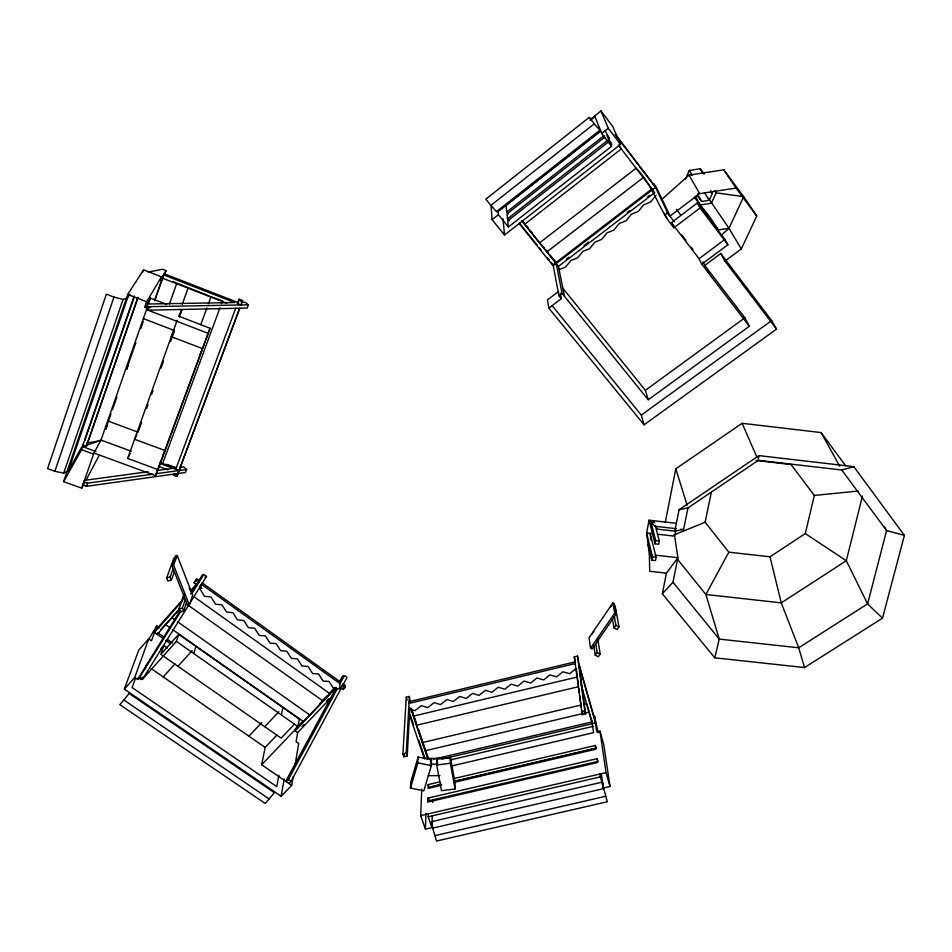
<?xml version="1.0" encoding="UTF-8"?>
<svg xmlns="http://www.w3.org/2000/svg" width="952" height="952" viewBox="0 0 952 952"><rect width="100%" height="100%" fill="white"/><g stroke="black" fill="none" stroke-linecap="round" stroke-linejoin="round"><path stroke-width="1.43" d="M455.056 788.97L455.092 783.032L450.427 757.435L436.849 759.196L436.718 765.027L441.514 790.696L455.056 788.97L450.367 763.266L450.427 757.435M421.736 789.065L420.713 815.602L425.413 829.121L431.922 827.609L432.244 815.674M432.601 802.512L432.684 799.585M431.304 765.729L431.482 759.886L418.142 756.995L410.776 782.092L410.479 788.018L423.807 790.874L431.304 765.729L417.892 762.826L418.142 756.995M431.922 827.609L428.198 816.792L428.281 814.127M597.178 758.649L597.713 762.481L427.638 802.072L427.769 798.133L597.178 758.649L597.963 761.398L428.686 800.822L428.781 798.038M439.729 781.889L428.198 784.579L428.079 788.423L441.097 785.376M425.413 829.121L425.937 813.306M410.169 701.767L409.396 696.459L406.266 697.221L402.922 753.936L403.898 756.757L407.218 755.971L409.848 707.586M407.218 755.971L406.254 753.151L409.396 696.459M403.898 756.757L404.065 753.817M340.578 687.689L343.16 689.534L345.243 687.368L345.457 685.642L342.875 683.798L341.268 686.963M343.16 689.534L343.386 687.808M666.436 573.163L649.716 571.295L649.383 554.492L646.61 532.989L649.05 520.208L657.891 529.217L674.801 531.121L679.062 509.725L687.951 507.928L758.28 460.328L758.911 455.615L853.825 466.658L904.4 535.393L882.504 618.181L804.535 667.554L714.785 657.808L662.33 593.798L666.436 573.163L677.919 557.693L674.623 536.154L675.753 530.478M159.508 627.808L156.794 625.904L151.475 640.803L148.702 638.875L138.718 650.145L124.343 689.141L281.126 796.288L291.693 785.376L293.145 776.713M295.072 765.146L298.702 743.476L296.108 741.668L297.643 732.635L332.926 695.71M291.693 785.376L261.669 764.753L298.024 726.638L299.309 719.069L178.714 634.318L160.805 654.357L163.815 645.551L167.457 648.086M297.643 732.635L295.072 730.838L295.382 729.053L302.522 721.568M281.126 796.288L284.196 778.819M278.865 775.19L276.782 786.626L132.114 687.558L135.612 677.848M281.423 715L282.851 707.503M650.989 540.022L650.121 533.382L656.118 557.313L655.488 560.573L651.882 560.169L652.513 556.908L646.61 532.989L653.001 533.703M655.285 525.48L659.319 540.938L658.677 544.235L655.047 543.818L655.69 540.534L651.013 522.255L654.559 522.66L652.572 520.613M665.258 522.505L675.789 468.789L742.12 423.295L821.112 432.577L845.531 465.671M261.669 764.753L265.156 747.427L277.008 734.956M662.33 593.798L672.981 582.231L677.919 557.693L655.083 555.135M674.801 531.121L683.596 529.514L687.951 507.928M756.055 460.447L791.017 464.505L814.317 495.433L805.297 533.584L770.001 556.801L728.816 552.16L705.134 522.208L711.322 492.327M714.785 657.808L719.248 639.101L705.884 594.5L677.443 559.264M862.417 496.23L846.304 560.728L867.593 603.877L882.504 618.181M410.479 788.018L417.892 762.826M430.839 762.028L431.482 759.886M193.756 653.548L195.922 646.408M198.813 582.41L199.325 580.839L196.576 578.875L194.018 582.755L196.766 584.718L198.813 582.41L196.064 580.446L196.576 578.875M196.766 584.718L197.29 583.148L190.412 590.906L189.198 587.848M148.702 638.875L134.732 677.503L137.624 679.49L139.706 677.158L142.598 679.145L176.394 641.386L178.714 634.318M189.377 605.198L192.685 595.119L177.155 555.433L175.465 555.861L171.919 565.571L187.687 605.627L189.377 605.198L173.621 565.131L177.155 555.433M184.022 594.084L179 608.923L180.214 612.005L183.641 611.148L186.485 602.58M183.641 611.148L182.427 608.066L185.283 599.522M113.954 297.084L106.362 294.168L47.6 468.634L54.883 471.288L113.954 297.084L123.046 299.475L127.58 297.916L129.865 294.346M54.883 471.288L63.713 473.132L123.046 299.475M84.454 483.045L81.717 488.186L63.617 481.617L127.723 294.442L143.55 269.856L161.531 276.842L160.352 280.197L166.065 270.63L162.542 269.261L148.143 272.094M63.713 473.132L68.342 470.752L127.58 297.916M68.342 470.752L82.931 444.953L134.244 295.941M63.617 481.617L81.598 449.713L83.359 444.608M84.68 440.776L133.982 297.631M142.776 272.094L143.55 269.856M82.931 444.953L86.394 446.226L137.838 297.321M138.04 297.607L86.394 446.226M81.717 488.186L93.951 453.033L100.983 440.062L147.167 307.675M149.178 306.675L147.965 310.173L247.199 308.055L248.412 304.818L149.178 306.675L145.406 305.223L146.632 301.724L161.531 276.842M148.084 471.728L84.728 480.332L82.812 485.02L86.43 486.329L185.473 472.466L186.58 469.503L183.807 466.885L180.059 467.384M150.606 307.413L144.906 307.52L146.12 304.033L234.727 302.534L163.554 274.842L154.557 300.523M148.595 303.581L150.499 298.131L166.671 304.366M105.624 429.233L110.991 413.846M112.455 409.657L116.858 397.067M126.616 369.09L135.898 342.518M140.777 328.535L143.216 321.538M105.862 429.304L107.326 425.116M126.818 369.269L128.282 365.08M86.43 486.329L87.536 483.164L152.939 474.144M154.712 300.808L163.792 274.89M166.065 270.63L163.649 276.032M169.444 304.009L176.846 283.125L209.654 296.203M144.882 669.149L146.275 665.21L148.25 662.997M182.189 304.521L188.163 287.849M179.928 309.495L181.761 310.197L178.655 316.147L210.059 328.25L158.091 469.645L127.699 458.459L177.179 320.253M141.55 422.438L138.064 432.184L107.671 420.903M146.537 408.515L148.036 404.338M151.535 394.58L153.022 390.403M161.007 368.127L163.506 361.165M170.491 341.673L173.978 331.927M179.333 316.98L181.761 310.197M137.624 679.49L180.368 610.232M176.132 557.622L173.883 558.193L166.671 577.852L167.909 580.982L171.36 580.113L174.359 571.795M171.36 580.113L170.122 576.983L173.145 568.677M200.824 324.632L206.929 307.889M208.452 303.7L210.999 296.726L222.506 300.88L221.483 303.664M93.951 453.033L155.485 475.619L210.059 328.25M159.805 462.708L162.578 463.636L219.948 307.829M173.514 475.262L174.097 473.858L177.441 475.084L176.87 476.5L173.514 475.262L174.252 473.275M235.715 308.246L175.739 469.288L176.31 467.896L166.576 464.302M237.441 303.593L239.13 299.214L242.617 300.57L240.939 304.949L237.441 303.593L237.917 302.486L164.184 273.783M176.87 476.5L178.548 472.109M179.666 469.134L177.381 474.762L239.714 308.222L179.095 470.526L159.424 463.279M242.617 300.57L242.153 301.689L238.666 300.32L239.13 299.214M240.939 304.949L241.403 303.843M155.485 475.619L158.091 469.645M162.542 456.401L165.112 450.558L134.577 439.253L136.898 434.54M685.369 179.274L689.319 170.432L700.208 168.766L704.159 174.049M200.265 353.739L202.574 348.646L171.3 336.675L173.847 331.76M698.363 193.363L697.316 195.684L701.683 201.491L709.204 200.348L712.37 193.399L710.918 190.995M721.318 235.156L728.994 228.313L743.679 196.671L723.77 169.813L689.034 175.12L662.021 199.206M558.634 291.395L547.459 299.904L548.828 308.15L644.076 424.818L776.534 329.118L724.936 261.122L741.299 248.96L756.769 216.033L743.679 196.671L716.13 192.828L714.5 190.638M127.699 458.459L130.055 453.64M85.823 480.474L98.841 456.044M84.728 480.332L83.919 481.843L87.536 483.164M288.98 783.508L291.098 781.318L346.992 677.455L344.422 675.611L342.577 676.075L339.471 681.822M295.072 730.838L336.389 687.522L286.6 779.664L286.255 781.651L288.385 779.45L337.282 688.843M344.422 675.611L340.066 683.667L201.562 584.385L199.515 586.682L201.919 588.407M728.816 552.16L705.884 594.5L781.259 602.866L846.304 560.728L805.297 533.584M147.798 640.732L156.794 625.904M144.906 307.52L150.499 298.131M163.018 277.091L162.387 278.162L226.671 303.152M145.406 305.223L146.12 304.033M139.706 677.158L180.928 611.089M191.816 593.631L203.776 574.461L206.513 576.424L142.598 679.145M142.729 677.134L141.17 679.645L138.278 677.657M190.507 594L195.184 586.515L191.304 590.883M198.706 580.875L202.24 575.198L203.776 574.461M612.85 602.949L589.002 637.816L590.561 648.264L592.073 649.026L616.241 613.85L614.349 603.711L612.85 602.949L614.718 613.076L590.561 648.264M592.049 634.199L593.858 631.533M610.339 607.447L611.577 605.65M597.725 638.649L600.188 654.06L598.32 656.761L595.274 655.238L597.142 652.537L595.762 643.659M615.171 606.269L619.002 626.797L617.11 629.546L614.052 627.999L615.956 625.25L614.361 616.587M123.915 700.029L129.067 693.437L274.39 792.718L265.203 803.44L119.797 704.635L123.915 700.029L269.392 799.109M655.976 195.386L650.644 201.955L643.659 204.811L638.304 211.404L631.414 214.188L626.023 220.793L619.216 223.53L613.802 230.146L607.078 232.823L601.64 239.452L595 242.07L589.538 248.71L582.969 251.268L577.483 257.933L571.01 260.431L565.5 267.107L559.098 269.547M295.382 729.053L309.828 715L334.509 688.344M194.018 582.755L196.064 580.446M155.045 630.819L183.534 598.665M182.57 600.736L154.45 632.461L163.232 638.602M160.65 629.665L178.357 610.268M179.5 609.244L157.187 634.377L157.77 632.723L163.863 636.983M124.343 689.141L134.732 677.503M160.936 648.776L163.815 645.551M163.22 676.932L174.942 663.913M177.976 666.317L192.149 650.597M248.924 736.205L261.74 722.592M264.751 726.697L278.829 711.775M294.275 724.365L281.173 738.133L161.947 655.154M319.872 703.373L327.012 695.888M330.07 692.675L335.175 687.32M302.034 726.578L304.069 724.436M326.524 700.922L328.559 698.792M575.817 668.685L569.736 673.683L562.834 671.803L556.718 676.801L549.863 674.897L543.711 679.907L536.928 677.991L530.728 683.012L524.005 681.085L517.769 686.106L511.105 684.179L504.834 689.2L498.229 687.261L491.922 692.294L485.377 690.331L479.034 695.376L472.549 693.401L466.171 698.447L459.745 696.471L453.319 701.517L446.952 699.53L440.49 704.587L434.183 702.588L427.686 707.645L421.438 705.634L414.905 710.704L408.717 708.681M590.097 119.571L600.974 110.968L612.672 126.319L620.561 144.395L504.536 234.989L492.077 219.65L491.053 205.382M590.383 120.333L595.012 116.679M490.875 205.394L594.274 123.808L589.312 117.322L485.829 199.17L490.875 205.394L496.456 211.606L498.134 211.665L600.7 130.995L594.274 123.808M496.456 211.606L599.593 130.46M600.581 130.936L506.047 205.287L506.762 211.963L508.356 213.95M492.077 219.65L498.396 214.676L498.134 211.665M498.396 214.676L508.368 226.992L611.529 146.346L601.688 133.506L608.292 128.318L600.974 110.968M506.762 211.963L604.056 135.577M604.71 137.219L506.964 213.914L507.499 218.853L509.118 220.864M507.499 218.853L608.733 139.528L607.043 135.386L609.411 138.504L604.996 130.412M608.257 142.122L507.713 220.864L508.368 226.992M522.184 221.054L524.707 224.255L621.347 148.893L618.848 145.585M524.707 224.255L539.653 242.831L636.091 168.206C653.429 185.176 658.379 209.666 673.885 227.766L700.089 207.941L697.352 203.014L724.841 239.452L727.875 244.747L701.779 264.204L749.319 326.286L648.229 399.769L562.061 293.323L555.992 262.55L550.434 255.636M539.653 242.831L547.019 251.792L643.314 177.572M548.828 308.15L561.323 298.666L558.931 295.715L553.255 265.858L655.535 187.389L615.087 134.327M566.452 259.075L568.796 257.278M584.016 245.616L588.705 242.022M627.344 212.403L629.688 210.606M647.253 197.147L649.597 195.35M564.453 296.286L558.467 266.405L654.702 192.661L618.288 144.99M558.931 295.715L562.061 293.323M664.46 215.473L667.733 212.986L655.535 187.389M667.733 212.986L670.089 216.068L699.661 193.613L736.039 188.079L756.769 216.033M673.885 227.766L671.446 222.649L698.161 202.336L709.799 216.925L718.534 230.336L698.161 202.336M701.779 264.204L699.054 258.718L724.841 239.452M776.534 329.118L771.644 320.586L720.771 253.506L704.777 265.43L744.857 317.801L749.319 326.286M648.229 399.769L645.385 390.32L744.857 317.801M644.076 424.818L641.315 415.072L771.644 320.586M679.062 509.725L758.911 455.615M204.966 577.162L206.513 576.424M674.028 534.953L705.134 522.208M100.365 440.419L82.657 446.643L95.926 451.522M758.28 460.328L841.782 470.014L853.825 466.658M171.919 565.571L173.621 565.131M166.671 577.852L170.122 576.983M179 608.923L182.427 608.066M441.93 759.101L595.488 722.949L579.173 665.591L585.623 713.822L582.219 714.631L574.282 656.868L577.495 656.095L578.947 663.901L595.226 721.176M409.11 701.66L574.937 661.902M409.015 703.409L575.151 663.58M411.228 708.264L413.644 716.059L577.555 676.932M413.644 716.059L416.583 725.245L578.733 686.63M416.583 725.245L422.45 742.584L580.898 705.051M583.778 704.373L586.658 703.683L592.061 721.925L593.56 732.647L451.772 765.943M402.922 753.936L406.254 753.151M581.386 711.739L584.802 710.942L577.495 656.095M422.45 742.584L425.389 750.735L589.11 712.048M433.303 759.327L592.061 721.925L591.263 719.129M450.034 760.029L593.072 726.376M599.736 774.012L603.33 788.006L609.994 786.471L603.794 744.607L599.974 731.148L596.761 731.898L594.476 715.904L598.058 732.671M454.14 778.51L595.345 745.476L596.119 748.201L454.699 781.354M440.633 784.555L429.114 787.244L428.198 784.579M455.032 781.187L596.119 748.201M433.041 786.412L441.704 784.388M454.116 782.33L595.857 749.2L595.345 745.476M420.713 815.602L606.031 772.596L599.974 731.148M428.198 816.792L600.141 776.927M432.66 828.109L603.711 788.589L602.485 782.08L432.089 821.528L432.66 828.109L436.552 841.032L607.281 801.751L603.711 788.589M434.707 835.678L605.698 796.265M86.513 443.096L101.959 440.467M694.377 197.35L700.113 204.966L711.382 203.252L716.13 192.828L714.654 190.424M717.582 230.027L728.994 228.313L741.299 248.96M155.842 473.739L186.58 469.503M156.913 470.526L176.31 467.896L162.578 463.636M436.718 765.027L450.367 763.266M814.317 495.433L858.026 491.077M241.653 302.427L245.402 302.355L248.412 304.818M423.723 758.447L450.022 758.22M430.197 764.182L437.765 764.111M428.221 775.713L439.907 775.606M655.69 540.534L659.319 540.938M649.383 554.492L652.227 554.814M652.513 556.908L656.118 557.313M675.718 523.231L649.05 520.208L655.047 543.818M654.833 526.254L676.408 528.693M680.728 529.193L683.596 529.514M657.32 534.191L674.623 536.154M904.4 535.393L886.586 530.573L841.782 470.014M81.598 449.713L93.534 454.092M100.983 440.062L131.245 451.224M158.329 466.278L167.909 469.8M147.965 310.173L207.81 333.2M143.359 318.599L174.478 330.534M127.723 294.442L146.632 301.724M173.074 281.483L175.596 282.577M597.142 652.537L600.188 654.06M615.956 625.25L619.002 626.797M614.718 613.076L616.241 613.85M288.385 779.45L291.098 781.318M151.118 668.554L265.156 747.427M165.648 640.303L170.491 643.683M176.394 641.386L298.024 726.638M167.516 639.542L172.383 642.957M165.446 624.572L170.277 627.975M172.705 629.677L303.307 721.473M171.812 617.646L175.442 620.216M177.857 621.918L309.828 715M188.544 605.484L323.121 701.077M194.03 596.785L329.856 693.627M342.66 685.511L345.243 687.368M547.019 251.792L555.992 262.55M552.148 305.663L641.315 415.072M672.981 582.231L719.248 639.101L798.716 647.776L867.593 603.877L886.586 530.573L884.384 526.694M562.834 288.194L645.385 390.32M522.624 221.066L524.481 223.375M526.325 225.684L528.182 227.98M530.038 230.289L531.894 232.597M542.093 245.271L543.949 247.579M545.793 249.876L547.65 252.185M521.827 220.876L558.467 266.405M519.661 223.375L537.285 245.247M539.141 247.544L540.998 249.852M547.483 257.909L549.34 260.205M551.196 262.514L553.053 264.811L652.049 188.841L650.264 186.497M518.864 223.185L553.255 265.858M667.102 212.451L674.278 221.852M608.733 139.528L611.838 144.359L609.423 141.205L611.529 146.346M681.596 234.751L685.952 240.44M691.176 247.27L692.913 249.543M671.446 222.649L699.054 258.718M676.456 209.416L680.823 215.14M615.635 134.72L655.119 186.497L653.857 183.843L656.071 186.747L670.089 216.068M608.292 128.318L620.561 144.395M700.089 207.941L727.875 244.747M710.62 191.066L712.37 193.399M728.994 228.313L708.478 198.349M723.77 169.813L736.039 188.079M700.208 168.766L703.1 173.478M704.896 193.042L709.204 200.348M689.319 170.432L692.306 175.549M689.034 175.12L699.661 193.613M697.507 194.16L701.683 201.491M695.281 196.338L700.113 204.966M821.112 432.577L839.64 466.147M720.771 253.506L724.936 261.122M702.992 261.86L708.669 273.2M664.425 213.426L666.817 218.555M742.12 423.295L757.126 457.674M594.714 115.918L601.688 133.506M425.389 750.735L428.459 758.97M427.769 798.133L428.686 800.822M410.205 714.916L413.525 724.71M418.749 740.097L424.925 758.28M408.682 712.477L424.39 758.696M411.918 709.966L416.191 722.568M418.559 729.553L428.507 758.946M410.883 708.919L427.972 759.363M406.266 697.221L407.182 699.922M675.789 468.789L687.082 505.131M804.535 667.554L798.716 647.776L781.259 602.866L770.001 556.801M584.802 710.942L585.623 713.822M574.282 656.868L575.401 662.152M581.136 684.548L592.311 723.698M606.031 772.596L609.994 786.471M648.145 544.925L651.882 560.169M560.276 293.252L561.323 298.666M436.849 759.196L437.539 762.885M612.493 619.312L614.052 627.999M593.917 646.348L595.274 655.238M601.283 773.548L603.33 788.006M576.329 669.292L578.423 685.38M578.792 688.308L579.363 692.687M579.744 695.614L581.267 707.324M581.648 710.24L582.219 714.631M502.977 218.817L504.536 234.989M340.304 681.941L339.388 688.855L333.688 688.617L328.952 681.394L323.204 681.12L318.48 673.909L312.661 673.588L307.96 666.376L302.07 666.019L297.393 658.808L291.431 658.415L286.766 651.216L280.745 650.775L276.104 643.576L270.011 643.112L265.382 635.912L259.23 635.401L254.624 628.213L248.389 627.654L243.807 620.466L237.5 619.871L232.931 612.695L226.564 612.065L222.018 604.877L215.58 604.211L211.046 597.035L204.537 596.321L200.027 589.145L202.062 582.803L340.304 681.941"/></g></svg>
